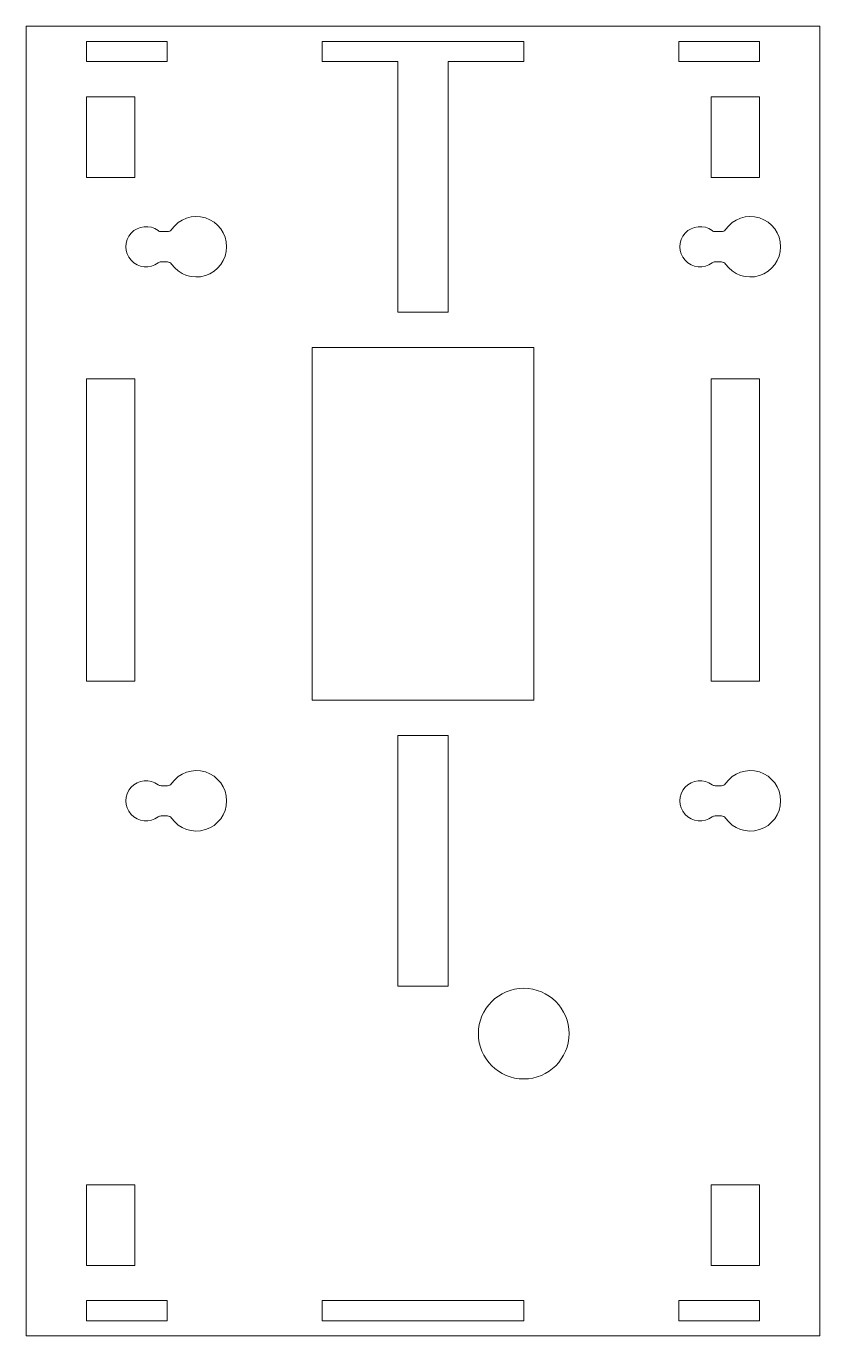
# Model space of a CAD drawing. Header units: millimetres. Extents: x -39 to 39, y 70 to 200.
import ezdxf

# ---------------------------------------------------------------- set-up
doc = ezdxf.new("R2010")
doc.units = ezdxf.units.MM

msp = doc.modelspace()

# ---------------------------------------------------------------- linework, layer by layer
at = {"color": 7, "linetype": 'Continuous', "lineweight": 15}
for p, q in [((-39.39, 200.47), (-39.39, 70.47)), ((39.39, 200.47), (-39.39, 200.47)), ((39.39, 70.47), (39.39, 200.47)), ((-25.4, 198.97), (-33.4, 198.97)), ((-33.4, 198.97), (-33.4, 196.97)), ((-25.4, 196.97), (-25.4, 198.97)), ((10, 198.97), (-10, 198.97)), ((-10, 198.97), (-10, 196.97)), ((10, 196.97), (10, 198.97)), ((25.4, 198.97), (25.4, 196.97)), ((33.4, 198.97), (25.4, 198.97)), ((33.4, 196.97), (33.4, 198.97)), ((-33.4, 196.97), (-25.4, 196.97)), ((-10, 196.97), (-2.5, 196.97)), ((-2.5, 196.97), (-2.5, 172.08)), ((2.5, 172.08), (2.5, 196.97)), ((2.5, 196.97), (10, 196.97)), ((25.4, 196.97), (33.4, 196.97)), ((-28.6, 193.47), (-33.4, 193.47)), ((-33.4, 193.47), (-33.4, 185.47)), ((-28.6, 185.47), (-28.6, 193.47)), ((33.4, 193.47), (28.6, 193.47)), ((28.6, 193.47), (28.6, 185.47)), ((33.4, 185.47), (33.4, 193.47)), ((-33.4, 185.47), (-28.6, 185.47)), ((28.6, 185.47), (33.4, 185.47)), ((-25.37, 180.08), (-26, 180.08)), ((29.63, 180.08), (29, 180.08)), ((-26, 177.08), (-25.37, 177.08)), ((29, 177.08), (29.63, 177.08)), ((-2.5, 172.08), (2.5, 172.08)), ((-11, 168.58), (-11, 133.58)), ((11, 168.58), (-11, 168.58)), ((11, 133.58), (11, 168.58)), ((-28.6, 165.47), (-33.4, 165.47)), ((-33.4, 165.47), (-33.4, 135.47)), ((-28.6, 135.47), (-28.6, 165.47)), ((33.4, 165.47), (28.6, 165.47)), ((28.6, 165.47), (28.6, 135.47)), ((33.4, 135.47), (33.4, 165.47)), ((-33.4, 135.47), (-28.6, 135.47)), ((28.6, 135.47), (33.4, 135.47)), ((-11, 133.58), (11, 133.58)), ((-2.5, 130.08), (-2.5, 105.19)), ((2.5, 130.08), (-2.5, 130.08)), ((2.5, 105.19), (2.5, 130.08)), ((-25.37, 125.08), (-26, 125.08)), ((29.63, 125.08), (29, 125.08)), ((-26, 122.08), (-25.37, 122.08)), ((29, 122.08), (29.63, 122.08)), ((-2.5, 105.19), (2.5, 105.19)), ((-28.6, 85.47), (-33.4, 85.47)), ((-33.4, 85.47), (-33.4, 77.47)), ((-28.6, 77.47), (-28.6, 85.47)), ((33.4, 85.47), (28.6, 85.47)), ((28.6, 85.47), (28.6, 77.47)), ((33.4, 77.47), (33.4, 85.47)), ((-33.4, 77.47), (-28.6, 77.47)), ((28.6, 77.47), (33.4, 77.47)), ((-25.4, 73.97), (-33.4, 73.97)), ((-33.4, 73.97), (-33.4, 71.97)), ((-25.4, 71.97), (-25.4, 73.97)), ((-10, 73.97), (-10, 71.97)), ((10, 73.97), (-10, 73.97)), ((10, 71.97), (10, 73.97)), ((25.4, 73.97), (25.4, 71.97)), ((33.4, 73.97), (25.4, 73.97)), ((33.4, 71.97), (33.4, 73.97)), ((-33.4, 71.97), (-25.4, 71.97)), ((-10, 71.97), (10, 71.97)), ((25.4, 71.97), (33.4, 71.97)), ((-39.39, 70.47), (39.39, 70.47))]:
    msp.add_line(p, q, dxfattribs=at)
msp.add_circle((10, 100.47), 4.5, dxfattribs=at)
for centre, radius, start, end in [((-22.5, 178.58), 3, 214.8499, 145.1501), ((32.5, 178.58), 3, 214.8499, 145.1501), ((-27.5, 178.58), 2, 53.1301, 306.8699), ((-26, 180.58), 0.5, 233.1301, 270), ((-25.37, 180.58), 0.5, 270, 325.1501), ((27.5, 178.58), 2, 53.1301, 306.8699), ((29, 180.58), 0.5, 233.1301, 270), ((29.63, 180.58), 0.5, 270, 325.1501), ((-26, 176.58), 0.5, 90, 126.8699), ((-25.37, 176.58), 0.5, 34.8499, 90), ((29, 176.58), 0.5, 90, 126.8699), ((29.63, 176.58), 0.5, 34.8499, 90), ((-22.5, 123.58), 3, 214.8499, 145.1501), ((32.5, 123.58), 3, 214.8499, 145.1501), ((-27.5, 123.58), 2, 53.1301, 306.8699), ((-26, 125.58), 0.5, 233.1301, 270), ((-25.37, 125.58), 0.5, 270, 325.1501), ((27.5, 123.58), 2, 53.1301, 306.8699), ((29, 125.58), 0.5, 233.1301, 270), ((29.63, 125.58), 0.5, 270, 325.1501), ((-26, 121.58), 0.5, 90, 126.8699), ((-25.37, 121.58), 0.5, 34.8499, 90), ((29, 121.58), 0.5, 90, 126.8699), ((29.63, 121.58), 0.5, 34.8499, 90)]:
    msp.add_arc(centre, radius, start, end, dxfattribs=at)

doc.saveas('drawing.dxf')
